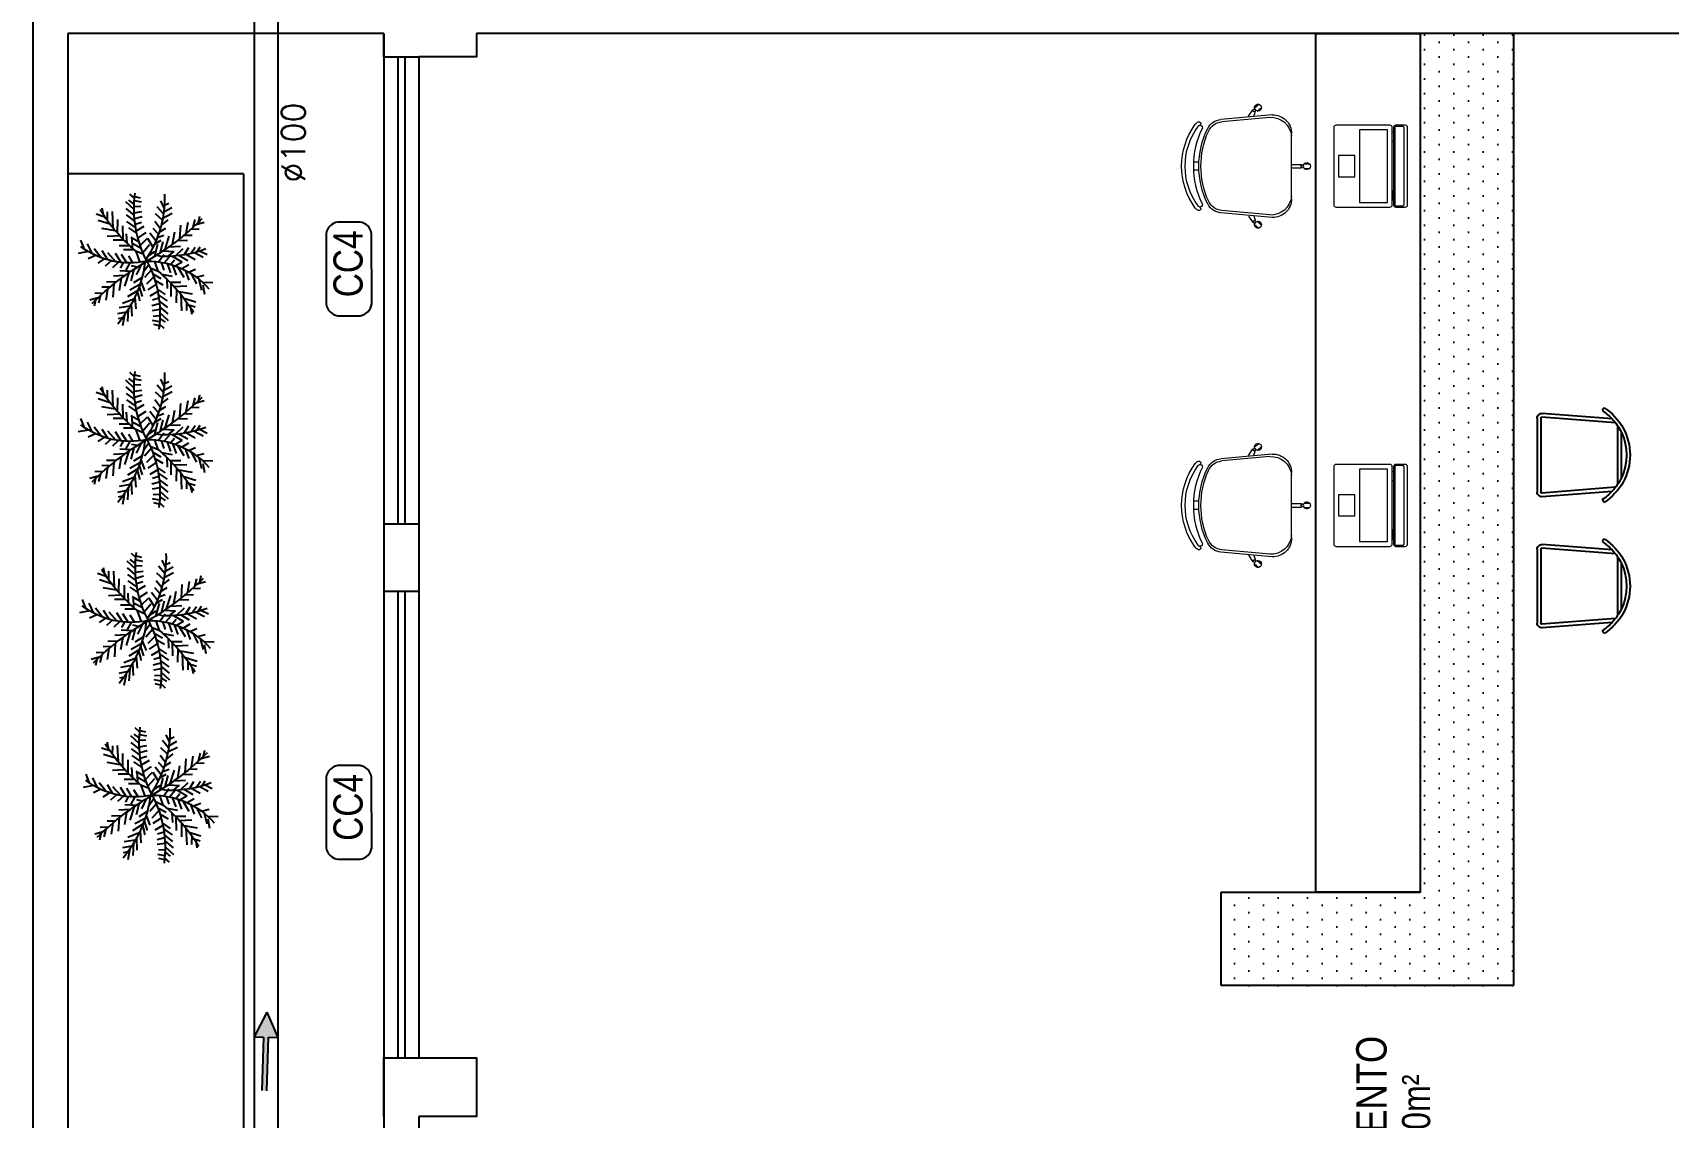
# Model space of a CAD drawing. Header units: millimetres. Extents: x 1904 to 2142, y -1319 to -1235.
# Drawn here: x 2043.96 to 2054.67, y -1257.26 to -1250.15 of the extents above; entities that cross this region are included whole.
import ezdxf
from ezdxf.enums import TextEntityAlignment as Align

# ---------------------------------------------------------------- set-up
doc = ezdxf.new("R2010")
doc.units = ezdxf.units.MM
doc.header["$LTSCALE"] = 30
doc.linetypes.add('CONTINU', pattern=[0])
doc.linetypes.add('HIDDEN2', pattern=[0.1875, 0.125, -0.0625])
doc.layers.get('0').update_dxf_attribs({"linetype": 'CONTINUOUS'})
for name, color, linetype in [('AF', 5, 'CONTINUOUS'), ('arquitetura', 8, 'CONTINUOUS'), ('E-txt-g', 3, 'CONTINUOUS'), ('Texto-Tubos', 7, 'CONTINUOUS'), ('TigreCad', 3, 'CONTINUOUS'), ('VE', 118, 'CONTINUOUS')]:
    doc.layers.add(name, color=color, linetype=linetype)
doc.layers.add('E-Lay-9', color=9, linetype='CONTINUOUS', lineweight=9)
doc.layers.add('E-Txt-W', color=7, linetype='CONTINUOUS', lineweight=20)
doc.styles.add('F2', font='ARIALN.TTF')
doc.styles.add('REG60', font='romans.shx', dxfattribs={"width": 0.8, "height": 0.15})
doc.styles.add('REG80', font='romans.shx', dxfattribs={"width": 0.8, "height": 0.18})
doc.styles.add('TCTUBOS-TXT', font='txt.shx')

# ---------------------------------------------------------------- blocks, each defined once
blk = doc.blocks.new('TXT-AMB75')
at = {"layer": 'E-txt-g', "style": 'REG80', "width": 0.8, "flags": 8}
blk.add_attdef('TXT', text='', height=0.2, dxfattribs=at).set_placement((0.0055, 0.2964), align=Align.CENTER)
at = {"layer": 'E-Txt-W', "style": 'REG60', "width": 0.8, "flags": 8}
blk.add_attdef('TXT', text='', height=0.15, dxfattribs=at).set_placement((0.0055, 0.0271), align=Align.CENTER)
blk = doc.blocks.new('FLOR2')
at = {"layer": 'VE', "color": 8}
for p, q in [((-80.3, 253.3), (-101.6, 282.1)), ((-82.6, 266.8), (-71.8, 290.5)), ((53.2, 243.8), (73.7, 286)), ((-74.7, 224.4), (-101.7, 246.3)), ((-66.3, 186.3), (-93.5, 208.1)), ((-77.5, 238.1), (-64.7, 269)), ((-69.4, 199.7), (-47.7, 241.3)), ((-61.3, 166.2), (-30.7, 213.6)), ((49.4, 200.4), (16.6, 234.2)), ((43.9, 166.6), (16.6, 210)), ((52.3, 229.2), (26.3, 258.5)), ((53.7, 258.4), (40.8, 273)), ((48.1, 190.9), (79.6, 229.4)), ((51.1, 215.2), (79.6, 258.5)), ((-228.8, 121.8), (-258.8, 154)), ((-195.2, 116.4), (-211.3, 146.7)), ((-57.8, 153.1), (-91, 179.1)), ((-45.4, 110.2), (-82.7, 140.9)), ((-50.9, 128.4), (-27.3, 174.9)), ((-39.3, 91.1), (-19.9, 146.4)), ((27.5, 102.9), (6.9, 146.9)), ((34.9, 127.8), (16.6, 176)), ((42.1, 157.4), (74.8, 195.4)), ((141.8, 117.9), (121.5, 144.1)), ((157.5, 136.3), (134.7, 159.9)), ((174.2, 158.1), (152.7, 176.1)), ((187.8, 178.2), (161.1, 191.4)), ((166, 147.1), (213.3, 152.2)), ((197.1, 193.1), (174.8, 202.3)), ((179.9, 166.3), (207.2, 166.2)), ((193, 186.4), (218.9, 189.4)), ((-248.3, 123.4), (-282.9, 101.8)), ((-209.5, 119.1), (-251.1, 97.5)), ((-171.1, 110.4), (-216.8, 98.5)), ((-143, 100.9), (-184.2, 85)), ((-157.4, 106.1), (-168.5, 136.9)), ((-110.7, 86.6), (-160.6, 77.4)), ((-128.8, 95.1), (-135.3, 128.2)), ((-91.7, 76.1), (-133.4, 59.7)), ((-101.1, 81.5), (-107.5, 115.3)), ((-84.2, 71.5), (-80.2, 97.5)), ((-36.3, 82.2), (-75, 107.5)), ((-61, 55.7), (-56.7, 89.9)), ((-30.9, 66.6), (-12.1, 113)), ((-18.6, 33.4), (-9.2, 79.1)), ((17.2, 73.9), (2, 112.9)), ((23.1, 89.8), (60.2, 112.9)), ((30.7, 113.1), (65.1, 137.2)), ((54.7, 41.9), (48.8, 84.2)), ((81.1, 61.1), (66.9, 100.4)), ((105, 81.1), (89.8, 117)), ((97.7, 74.8), (137.5, 72.5)), ((125.4, 100.5), (108.7, 123.5)), ((115.6, 91), (160.4, 89.1)), ((134.9, 110.4), (178, 110.1)), ((150.9, 128.4), (195.6, 131.1)), ((161.6, 26), (195.9, 72.7)), ((189.8, 32.5), (233.7, 85.8)), ((228.3, 43.3), (249.4, 72.6)), ((256.3, 52.6), (276.4, 71.1)), ((-190.4, -16.5), (-241.7, 10.1)), ((-162.2, -10.6), (-203.9, 23.1)), ((-138.3, -6.5), (-174.5, 20.9)), ((-104.1, -2.9), (-140.4, 24.4)), ((-79, 0.2), (-115.2, 27.6)), ((-71.4, 63.1), (-110.4, 47.3)), ((-50.4, 47.4), (-82.6, 34.3)), ((-34.8, -7.8), (-70.5, 0.7)), ((-27.9, 27.5), (-69, 0.4)), ((-25, 50.2), (-47.6, 61.3)), ((-11.4, 15.4), (7.9, 51.4)), ((7.7, 13.9), (7.9, 51.4)), ((17.8, -11.5), (53.6, 12.1)), ((19.5, 20.2), (55.1, 11.7)), ((28.8, 25.6), (25.9, 67.6)), ((43.6, 34.6), (82.9, 28.8)), ((67, 50.6), (105.8, 45.4)), ((74.5, 13.1), (115.2, -7.4)), ((103.6, 16.2), (129.9, 47.5)), ((122.9, 19), (159.1, -8.4)), ((127.7, 19.7), (162.5, 64.9)), ((146.8, 23), (188.6, -10.7)), ((175.1, 28.9), (226.4, 2.4)), ((209.1, 37.6), (258.9, 19.8)), ((234.1, 50.4), (269.5, 38.8)), ((-260.6, -36.3), (-297.5, -24.2)), ((-271.7, -40.1), (-291.8, -58.6)), ((-224.4, -25.1), (-274.3, -7.4)), ((-243.7, -30.8), (-264.8, -60.1)), ((-205.1, -20), (-249, -73.3)), ((-176.9, -13.5), (-211.2, -60.3)), ((-143.1, -7.2), (-177.8, -52.5)), ((-113, -62.3), (-152.8, -60)), ((-119, -3.8), (-145.3, -35)), ((-82.4, -38.1), (-121.1, -32.9)), ((-120.3, -68.7), (-105.1, -104.5)), ((-90.2, -2.9), (-116.5, -34.1)), ((-59, -22.2), (-98.2, -16.3)), ((-96.4, -48.6), (-82.2, -87.9)), ((-70, -29.4), (-64.1, -71.7)), ((-23.5, -56.8), (-61.5, -71.9)), ((-43.8, -14.7), (-40.9, -56.7)), ((-17.4, -15.4), (-5.3, -45.9)), ((5.3, -32.4), (-13.4, -78.7)), ((15.6, -54.2), (-3.2, -100.5)), ((9.6, -37.7), (32.3, -48.8)), ((32.9, -20.5), (32.1, -58.5)), ((42.4, -25.6), (71.3, -6.3)), ((50.8, -62.6), (58.9, -94.5)), ((54.4, -31.5), (57.1, -66)), ((66.1, -36.8), (101.2, -13.5)), ((80.3, -42.5), (81.7, -68.7)), ((88.6, -45.5), (126.2, -21)), ((98.9, -48.8), (111.9, -80.7)), ((109.3, -51.9), (156.4, -33)), ((128.7, -56.7), (141.8, -87.8)), ((143.9, -59.5), (181, -35.7)), ((159, -61.7), (176, -89.7)), ((173.3, -63.2), (215.7, -42.4)), ((198, -64.3), (219.9, -90.7)), ((212.6, -64.1), (249.1, -34.6)), ((232.1, -62.8), (267.9, -88.5)), ((240.1, -54.5), (268.6, -27.6)), ((-181.4, -134.6), (-228.6, -139.7)), ((-166.3, -115.9), (-211, -118.7)), ((-150.3, -97.9), (-193.3, -97.6)), ((-131, -78.5), (-175.7, -76.6)), ((-172.9, -123.8), (-150, -147.4)), ((-157.1, -105.4), (-136.8, -131.7)), ((-140.7, -88), (-124, -111.1)), ((-37.2, -114.1), (-68.5, -119.5)), ((-28.9, -84.6), (-68.3, -95.7)), ((-39.9, -122.1), (-27.9, -152.6)), ((-31.5, -100), (-16.7, -124.3)), ((-25.5, -69.9), (-13.5, -100.4)), ((23.9, -78.7), (4.6, -133.9)), ((35.5, -115.9), (12, -162.5)), ((21, -69.7), (59.6, -95)), ((30, -97.7), (67.4, -128.4)), ((64.2, -73.5), (111.4, -79.4)), ((74.6, -82.5), (81.9, -127.1)), ((87.1, -94.1), (128.1, -98.7)), ((101.9, -109), (98.1, -145.2)), ((108.6, -116.2), (149.5, -121.2)), ((120.9, -130.2), (119.1, -162.8)), ((-208.4, -174), (-234.3, -177)), ((-195.2, -153.8), (-222.5, -153.8)), ((-212.4, -180.7), (-190.1, -189.9)), ((-203.2, -165.8), (-176.5, -178.9)), ((-189.5, -145.7), (-168.1, -163.6)), ((-71.3, -194.2), (-110.7, -203.1)), ((-59.4, -170.6), (-98.3, -175.1)), ((-45.5, -137.8), (-81, -147.5)), ((-75.6, -202), (-60.4, -237.2)), ((-63.4, -178.9), (-44, -219.3)), ((-50.1, -149.5), (-40.8, -185.5)), ((45.9, -153.7), (15.3, -201.1)), ((54.1, -187.2), (32.4, -228.8)), ((42.5, -140.6), (75.6, -166.6)), ((50.9, -173.8), (78.2, -195.6)), ((131.2, -142.8), (171.4, -148.5)), ((137.7, -151.4), (134.9, -176.1)), ((145.5, -162.1), (177.9, -167.4)), ((-84.5, -217), (-113.5, -232.1)), ((-90.3, -226.2), (-80.6, -245)), ((62.1, -225.6), (49.4, -256.6)), ((67.3, -254.3), (56.5, -278)), ((59.4, -211.9), (86.4, -233.9)), ((64.9, -240.8), (86.2, -269.6))]:
    blk.add_line(p, q, dxfattribs=at)
for centre, radius, start, end in [((1087.9, 462.4), 1186.7, 188.51596, 202.60606), ((-486.5, 269.5), 540.3, 336.19444, 2.29873), ((-211.8, 435.3), 475.2, 295.43508, 330.98697), ((-111.8, 349.6), 262, 304.45608, 313.28906), ((-266.2, -219.1), 342.9, 41.07899, 90.24355), ((-26.8, -730.3), 732.4, 93.42053, 111.38919), ((196.4, -422.9), 475.2, 115.43508, 150.98697), ((-481.7, 27.7), 466.5, 321.34229, 356.98796), ((200.6, 278.7), 342.9, 232.59883, 281.76339), ((-1103.2, -449.9), 1186.7, 8.51596, 22.60606), ((11.4, 742.8), 732.4, 273.42053, 291.38919), ((-241, -435.3), 473.3, 32.12182, 54.73491)]:
    blk.add_arc(centre, radius, start, end, dxfattribs=at)
blk = doc.blocks.new('cadeira3')
at = {"color": 8}
for p, q in [((335.87, -200.51), (367.14, -200.51)), ((339.39, -198.51), (363.62, -198.51)), ((326.24, -207.76), (327.72, -208.87)), ((332.14, -203.49), (329.22, -240.82)), ((334.29, -201.65), (331.21, -240.97)), ((368.73, -201.65), (371.8, -240.97)), ((370.88, -203.49), (373.8, -240.82)), ((376.77, -207.76), (375.3, -208.87)), ((371.3, -241.51), (331.71, -241.51)), ((371.3, -243.51), (331.71, -243.51))]:
    blk.add_line(p, q, dxfattribs=at)
for centre, radius, start, end in [((351.51, -223.91), 29.99, 32.59097, 147.40903), ((351.51, -223.93), 28.15, 115.49352, 133.47386), ((351.51, -223.93), 28.15, 64.50648, 115.49352), ((351.51, -223.93), 28.15, 46.52614, 64.50648), ((351.51, -223.93), 28.15, 133.47386, 147.66894), ((351.51, -223.93), 28.15, 32.33106, 46.52614), ((331.71, -241.01), 2.5, 175.52762, 270), ((331.71, -241.01), 0.5, 175.52762, 270), ((371.3, -241.01), 2.5, 270, 4.47238), ((371.3, -241.01), 0.5, 270, 4.47238)]:
    blk.add_arc(centre, radius, start, end, dxfattribs=at)
blk = doc.blocks.new('Cadeira')
at = {"layer": 'E-Lay-9', "color": 8}
for p, q in [((-0.0093, 0.0535), (-0.0093, 0.0769)), ((0.0096, 0.0535), (0.0096, 0.0769)), ((-0.1393, 0), (0.1393, 0)), ((-0.0075, 0), (-0.0075, 0.0425)), ((-0.0075, 0.0425), (-0.0056, 0.0425)), ((0.0056, 0.0425), (0.0075, 0.0425)), ((0.0075, 0), (0.0075, 0.0425)), ((-0.2355, -0.1467), (-0.2505, -0.1288)), ((-0.2192, -0.0836), (-0.1996, -0.3023)), ((-0.2087, -0.0936), (-0.1898, -0.2982)), ((0.2087, -0.0936), (0.1898, -0.2982)), ((0.2192, -0.0836), (0.1996, -0.3023)), ((0.2355, -0.1467), (0.2505, -0.1288)), ((-0.25, -0.1588), (-0.265, -0.1409)), ((-0.2398, -0.1647), (-0.2413, -0.1659)), ((-0.2133, -0.1847), (-0.2413, -0.1659)), ((-0.2298, -0.1563), (-0.2313, -0.1575)), ((-0.2144, -0.1618), (-0.2298, -0.1563)), ((0.2133, -0.1847), (0.2413, -0.1659)), ((0.2144, -0.1618), (0.2298, -0.1563)), ((0.2298, -0.1563), (0.2313, -0.1575)), ((0.2398, -0.1647), (0.2413, -0.1659)), ((0.25, -0.1588), (0.265, -0.1409)), ((-0.0175, -0.3961), (-0.0175, -0.4196)), ((0.0175, -0.3961), (0.0175, -0.4196))]:
    blk.add_line(p, q, dxfattribs=at)
blk.add_lwpolyline([(0.1631, -0.3812, -0.237888), (-0.1631, -0.3812, 0.605717), (-0.1738, -0.3953, 0.122717), (-0.17, -0.4, 0.323529), (0.17, -0.4, 0.122717), (0.1738, -0.3953, 0.605717)], format="xyb", close=True, dxfattribs=at)
for centre in [(0, 0.0466), (-0.2382, -0.1579), (0.2382, -0.1579)]:
    blk.add_circle(centre, 0.005, dxfattribs=at)
for centre, radius, start, end in [((0.0001, 0.0652), 0.015, 281.63338, 257.45365), ((-0.1393, -0.08), 0.08, 90, 182.56924), ((0, 0.0475), 0.0075, 221.81031, 318.18969), ((0.1393, -0.08), 0.08, 357.43076, 90), ((-0.1202, -0.0886), 0.0887, 95.59249, 183.25223), ((0.1202, -0.0886), 0.0887, 356.74777, 84.40751), ((-0.2502, -0.1438), 0.015, 322.54635, 298.36662), ((0.2502, -0.1438), 0.015, 241.63338, 217.45365), ((-0.2388, -0.1573), 0.0075, 261.81031, 358.18969), ((0.2388, -0.1573), 0.0075, 181.81031, 278.18969), ((-0.1299, -0.296), 0.07, 185.12125, 243.60471), ((-0.1201, -0.2918), 0.07, 185.2999, 245.73609), ((0.1201, -0.2918), 0.07, 294.26391, 354.7001), ((0.1299, -0.296), 0.07, 296.39529, 354.87875), ((-0.1819, -0.3961), 0.00782, 29.81088, 225.32554), ((-0.1625, -0.39), 0.0275, 205.14546, 233.45713), ((0, -0.1648), 0.3052, 234.12379, 305.87621), ((-0.1625, -0.39), 0.0125, 205.14546, 233.1301), ((0, -0.0343), 0.3622, 243.60471, 296.39529), ((0, -0.0254), 0.3622, 245.73609, 294.26391), ((0.1819, -0.3961), 0.00782, 314.67446, 150.18912), ((0.1625, -0.39), 0.0275, 306.54287, 334.85454)]:
    blk.add_arc(centre, radius, start, end, dxfattribs=at)
blk = doc.blocks.new('Notebook')
at = {"layer": 'E-Lay-9', "color": 8}
for p, q in [((-0.175, 0.305), (-0.175, 0.3)), ((-0.175, 0.3), (-0.175, 0.265)), ((0.165, 0.315), (-0.165, 0.315)), ((0.175, 0.3), (0.175, 0.305)), ((0.175, 0.265), (0.175, 0.3)), ((-0.165, 0.255), (0.165, 0.255))]:
    blk.add_line(p, q, dxfattribs=at)
for points in [[(-0.165, 0.26), (0.165, 0.26, 0.414214), (0.17, 0.265), (0.17, 0.295, 0.414214), (0.165, 0.3), (-0.165, 0.3, 0.414214), (-0.17, 0.295), (-0.17, 0.265, 0.414214)], [(-0.165, 0), (0.165, 0, 0.414214), (0.175, 0.01), (0.175, 0.24, 0.414214), (0.165, 0.25), (-0.165, 0.25, 0.414214), (-0.175, 0.24), (-0.175, 0.01, 0.414214)]]:
    blk.add_lwpolyline(points, format="xyb", close=True, dxfattribs=at)
for points in [[(-0.155, 0.11), (0.155, 0.11), (0.155, 0.23), (-0.155, 0.23)], [(-0.105, 0.25), (-0.145, 0.25), (-0.145, 0.255), (-0.105, 0.255)], [(0.105, 0.25), (0.145, 0.25), (0.145, 0.255), (0.105, 0.255)], [(-0.045, 0.02), (0.045, 0.02), (0.045, 0.09), (-0.045, 0.09)]]:
    blk.add_lwpolyline(points, close=True, dxfattribs=at)
for centre, start, end in [((-0.165, 0.305), 90, 180), ((0.165, 0.305), 0, 90), ((-0.165, 0.265), 180, 270), ((0.165, 0.265), 270, 360)]:
    blk.add_arc(centre, 0.01, start, end, dxfattribs=at)

msp = doc.modelspace()

# ---------------------------------------------------------------- hatches: boundary and pattern name
at = {"layer": 'AF'}
msp.add_hatch(color=256, dxfattribs=at).paths.add_polyline_path([(2045.459, -1257.087), (2045.49, -1257.088), (2045.501, -1256.737), (2045.563, -1256.739), (2045.491, -1256.573), (2045.408, -1256.734), (2045.47, -1256.736)])
at = {"layer": 'arquitetura'}
h = msp.add_hatch(dxfattribs=at)
h.set_pattern_fill('DOTS', color=256, scale=1.5333, angle=90, style=0)
h.set_pattern_definition([(90, (2221.73729, -3227.55095), (-0.09583125, 0.047915625), [0, -0.09583125])])
h.paths.add_polyline_path([(2053.045, -1255.786), (2052.363, -1255.786), (2051.742, -1255.786), (2051.742, -1256.399), (2053.658, -1256.399), (2053.658, -1250.159), (2053.045, -1250.159)])

# ---------------------------------------------------------------- linework, layer by layer
at = {"layer": 'AF'}
for p, q in [((2045.491, -1256.573), (2045.408, -1256.734)), ((2045.491, -1256.573), (2045.563, -1256.739)), ((2045.408, -1256.734), (2045.47, -1256.736)), ((2045.47, -1256.736), (2045.459, -1257.087)), ((2045.501, -1256.737), (2045.49, -1257.088)), ((2045.501, -1256.737), (2045.563, -1256.739))]:
    msp.add_line(p, q, dxfattribs=at)
at = {"layer": 'arquitetura', "linetype": 'Continuous'}
for p, q in [((2043.958, -1242.262), (2043.958, -1308.269)), ((2046.258, -1250.159), (2044.188, -1250.159)), ((2046.258, -1250.159), (2046.258, -1283.049)), ((2058.295, -1250.159), (2046.864, -1250.159)), ((2046.488, -1250.312), (2046.488, -1256.873)), ((2045.338, -1251.079), (2044.188, -1251.079)), ((2045.338, -1251.079), (2045.338, -1285.959)), ((2046.488, -1257.256), (2046.488, -1259.14))]:
    msp.add_line(p, q, dxfattribs=at)
at = {"layer": 'arquitetura'}
for p, q in [((2044.188, -1250.159), (2044.188, -1307.689)), ((2053.045, -1250.159), (2053.045, -1255.786)), ((2053.658, -1250.159), (2053.658, -1256.399)), ((2051.742, -1256.399), (2051.742, -1255.786)), ((2051.742, -1255.786), (2053.045, -1255.786)), ((2053.658, -1256.399), (2051.742, -1256.399))]:
    msp.add_line(p, q, dxfattribs=at)
at = {"layer": 'arquitetura', "linetype": 'HIDDEN2'}
for p, q in [((2046.258, -1250.312), (2046.488, -1250.312)), ((2046.35, -1250.312), (2046.35, -1253.372)), ((2046.396, -1250.312), (2046.396, -1253.372)), ((2046.258, -1253.372), (2046.488, -1253.372)), ((2046.258, -1253.813), (2046.488, -1253.813)), ((2046.35, -1253.813), (2046.35, -1256.873)), ((2046.396, -1253.813), (2046.396, -1256.873)), ((2046.258, -1256.873), (2046.488, -1256.873))]:
    msp.add_line(p, q, dxfattribs=at)
at = {"layer": 'arquitetura', "linetype": 'Continuous'}
for points in [[(2046.258, -1250.312), (2046.258, -1250.159)], [(2046.864, -1250.159), (2046.864, -1250.312), (2046.488, -1250.312)], [(2046.258, -1257.256), (2046.258, -1256.873)], [(2046.488, -1256.873), (2046.864, -1256.873), (2046.864, -1257.256), (2046.488, -1257.256)]]:
    msp.add_lwpolyline(points, dxfattribs=at)
at = {"layer": 'arquitetura'}
msp.add_lwpolyline([(2052.363, -1250.159), (2053.045, -1250.159), (2053.045, -1255.786), (2052.363, -1255.786)], close=True, dxfattribs=at)
at = {"layer": 'arquitetura', "linetype": 'Continuous'}
for points in [[(2045.957, -1251.395, 0.331371), (2045.88, -1251.472), (2045.88, -1251.932, 0.332506), (2045.957, -1252.009), (2046.102, -1252.009, 0.330378), (2046.179, -1251.932), (2046.178, -1251.472, 0.331371), (2046.102, -1251.395)], [(2045.957, -1254.957, 0.331371), (2045.88, -1255.034), (2045.88, -1255.495, 0.332506), (2045.957, -1255.571), (2046.102, -1255.571, 0.330378), (2046.179, -1255.495), (2046.178, -1255.034, 0.331371), (2046.102, -1254.957)]]:
    msp.add_lwpolyline(points, format="xyb", close=True, dxfattribs=at)
at = {"layer": 'TigreCad'}
for p, q in [((2045.411, -1258.74), (2045.411, -1240.731)), ((2045.567, -1258.74), (2045.567, -1240.731))]:
    msp.add_line(p, q, dxfattribs=at)

# ---------------------------------------------------------------- block references
at = {"layer": 'arquitetura', "yscale": 1.5333, "zscale": 1.5333, "rotation": 270}
for name, p, xscale in [('Cadeira', (2052.204, -1251.029, 5.038), -1.5333), ('Notebook', (2052.48, -1251.029, 5.038), 1.5333), ('Cadeira', (2052.204, -1253.252, 5.038), -1.5333), ('Notebook', (2052.48, -1253.252, 5.038), 1.5333)]:
    msp.add_blockref(name, p, dxfattribs=dict(at, xscale=xscale))
at = {"layer": 'arquitetura', "ltscale": 0.35, "extrusion": (0, 0, -1), "xscale": 0.001557588690245414, "yscale": 0.001557588690245414, "zscale": -0.001557588690245414, "rotation": 216.8674586725334}
for p in [(-2044.722, -1251.651), (-2044.722, -1252.82), (-2044.731, -1254.006), (-2044.756, -1255.15)]:
    msp.add_blockref('FLOR2', p, dxfattribs=at)
at = {"layer": 'arquitetura', "linetype": 'CONTINU', "xscale": -0.01226640000026775, "yscale": 0.01226639999998885, "zscale": 0.0122664, "rotation": 270}
for p in [(2056.799, -1257.234), (2056.799, -1258.093)]:
    msp.add_blockref('cadeira3', p, dxfattribs=at)
at = {"layer": 'arquitetura'}
ref = msp.add_blockref('TXT-AMB75', (2053.141, -1257.506), dxfattribs=dict(at, xscale=1.1177757, yscale=1.1177757, zscale=1.1177757, rotation=89.99999999999999))
ref.add_attrib('TXT', 'ATENDIMENTO', dxfattribs={"layer": 'E-txt-g', "color": 2, "height": 0.19933, "rotation": 90, "style": 'F2'}).set_placement((2052.826, -1257.559), align=Align.CENTER)
ref.add_attrib('TXT', 'A=67,10m²', dxfattribs={"layer": 'E-Txt-W', "height": 0.184, "rotation": 90, "style": 'F2'}).set_placement((2053.111, -1257.5), align=Align.CENTER)

# ---------------------------------------------------------------- texts
at = {"layer": 'arquitetura', "linetype": 'Continuous', "style": 'F2'}
for p in [(2045.928, -1251.888, 2.805), (2045.928, -1255.45, 2.805)]:
    msp.add_text('CC4', height=0.1911, rotation=90, dxfattribs=at).set_placement(p, align=Align.TOP_LEFT)
at = {"layer": 'Texto-Tubos', "style": 'TCTUBOS-TXT'}
msp.add_text('%%C100', height=0.1533, rotation=90, dxfattribs=at).set_placement((2045.742, -1250.874), align=Align.CENTER)

doc.saveas('drawing.dxf')
